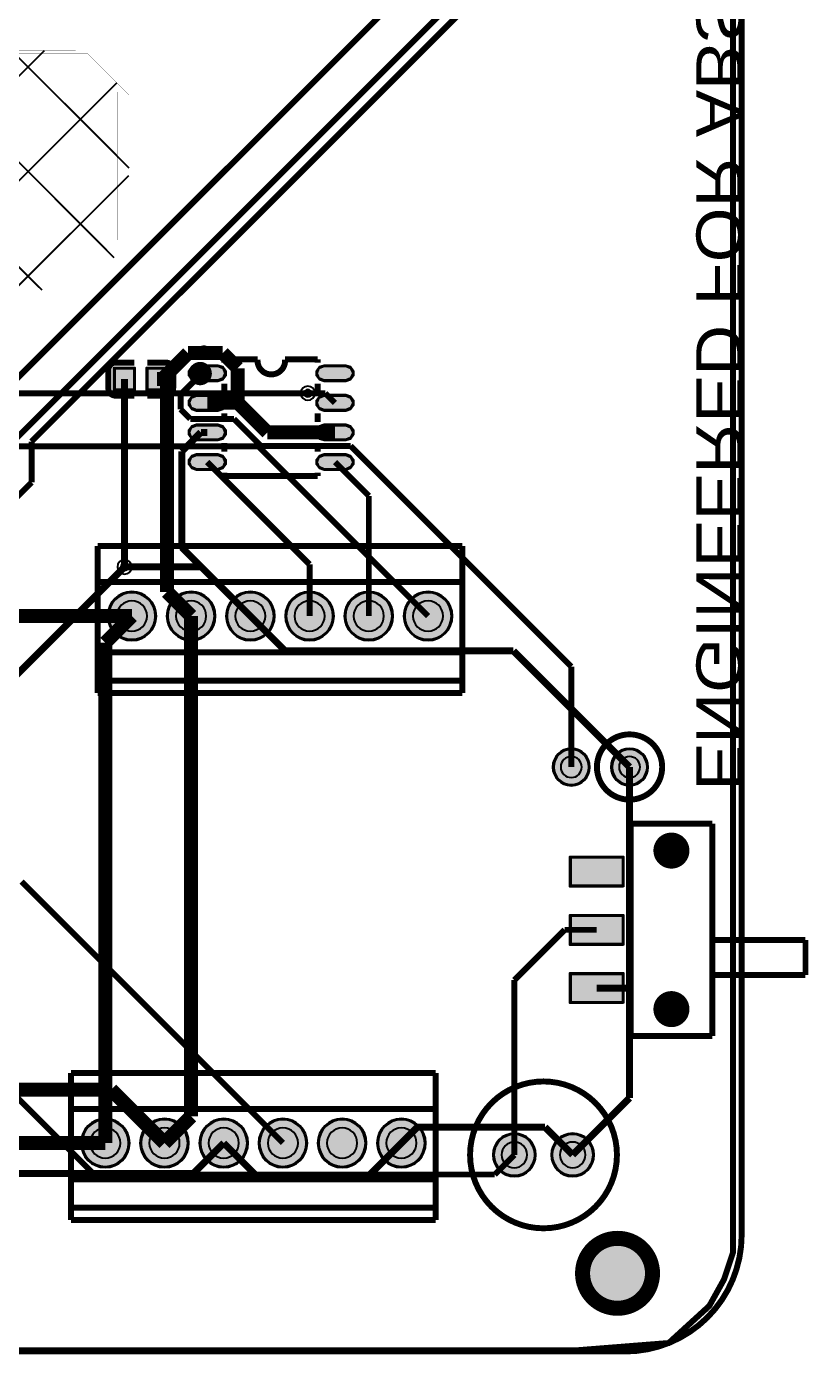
# Model space of a CAD drawing. Header units: millimetres. Extents: x 0 to 83, y -102 to 0.
# Drawn here: x 49.3 to 82.9, y -100.1 to -43.2 of the extents above; entities that cross this region are included whole.
import ezdxf
from ezdxf.enums import TextEntityAlignment as Align

# ---------------------------------------------------------------- set-up
doc = ezdxf.new("R2010")
doc.units = ezdxf.units.MM
doc.header["$MEASUREMENT"] = 0
for name, color, linetype, true_color in [('Board-Outline-Layer', 7, 'Continuous', 0xff00ff), ('Bottom-Layer', 7, 'Continuous', 0x0000ff), ('Bottom-Paste-Mask-Layer', 7, 'Continuous', 0x800000), ('Bottom-Silkscreen-Layer', 7, 'Continuous', 0x66cc33), ('Bottom-Solder-Mask-Layer', 7, 'Continuous', 0xaa00ff), ('Document-Layer', 7, 'Continuous', 0x6464ff), ('Hole-Layer', 7, 'Continuous', 0x222222), ('Multi-Layer', 7, 'Continuous', 0xc0c0c0), ('Top-Layer', 7, 'Continuous', 0xff0000), ('Top-Paste-Mask-Layer', 7, 'Continuous', 0x808080), ('Top-Silkscreen-Layer', 7, 'Continuous', 0xffcc00), ('Top-Solder-Mask-Layer', 7, 'Continuous', 0x800080)]:
    doc.layers.add(name, color=color, linetype=linetype, true_color=true_color)
doc.styles.get("Standard").update_dxf_attribs({"font": 'arial.ttf'})
pattern_1 = [(45, (0, 0), (-2.24506, 2.24506), []), (135, (0, 0), (-2.24506, -2.24506), [])]

msp = doc.modelspace()

# ---------------------------------------------------------------- hatches: boundary and pattern name
at = {"layer": 'Bottom-Layer'}
h = msp.add_hatch(dxfattribs=at)
h.set_pattern_fill('ANSI37', color=256, style=0)
h.set_pattern_definition(pattern_1)
h.paths.add_polyline_path([(22.733, -44.196), (51.435, -44.196), (53.213, -45.974), (53.213, -52.324), (51.181, -54.356), (24.511, -54.356), (22.733, -52.578)])
for points in [[(52.848, -68.453, 1), (54.848, -68.453, 1)], [(55.388, -68.453, 1), (57.388, -68.453, 1)], [(57.928, -68.453, 1), (59.928, -68.453, 1)], [(60.468, -68.453, 1), (62.468, -68.453, 1)], [(63.008, -68.453, 1), (65.008, -68.453, 1)], [(65.548, -68.453, 1), (67.548, -68.453, 1)], [(71.941, -74.93, 1), (73.441, -74.93, 1)], [(74.441, -74.93, 1), (75.941, -74.93, 1)], [(51.705, -91.059, 1), (53.705, -91.059, 1)], [(54.245, -91.059, 1), (56.245, -91.059, 1)], [(56.785, -91.059, 1), (58.785, -91.059, 1)], [(59.325, -91.059, 1), (61.325, -91.059, 1)], [(61.865, -91.059, 1), (63.865, -91.059, 1)], [(64.405, -91.059, 1), (66.405, -91.059, 1)], [(69.376, -91.567, 1), (71.126, -91.567, 1)], [(71.876, -91.567, 1), (73.626, -91.567, 1)]]:
    msp.add_hatch(color=256, dxfattribs=at).paths.add_polyline_path(points)
at = {"layer": 'Bottom-Paste-Mask-Layer'}
for points in [[(52.848, -68.453, 1), (54.848, -68.453, 1)], [(55.388, -68.453, 1), (57.388, -68.453, 1)], [(57.928, -68.453, 1), (59.928, -68.453, 1)], [(60.468, -68.453, 1), (62.468, -68.453, 1)], [(63.008, -68.453, 1), (65.008, -68.453, 1)], [(65.548, -68.453, 1), (67.548, -68.453, 1)], [(71.941, -74.93, 1), (73.441, -74.93, 1)], [(74.441, -74.93, 1), (75.941, -74.93, 1)], [(51.705, -91.059, 1), (53.705, -91.059, 1)], [(54.245, -91.059, 1), (56.245, -91.059, 1)], [(56.785, -91.059, 1), (58.785, -91.059, 1)], [(59.325, -91.059, 1), (61.325, -91.059, 1)], [(61.865, -91.059, 1), (63.865, -91.059, 1)], [(64.405, -91.059, 1), (66.405, -91.059, 1)], [(69.376, -91.567, 1), (71.126, -91.567, 1)], [(71.876, -91.567, 1), (73.626, -91.567, 1)]]:
    msp.add_hatch(color=256, dxfattribs=at).paths.add_polyline_path(points)
at = {"layer": 'Bottom-Solder-Mask-Layer'}
for points in [[(52.797, -68.453, 1), (54.899, -68.453, 1)], [(55.337, -68.453, 1), (57.439, -68.453, 1)], [(57.877, -68.453, 1), (59.979, -68.453, 1)], [(60.417, -68.453, 1), (62.519, -68.453, 1)], [(62.957, -68.453, 1), (65.059, -68.453, 1)], [(65.497, -68.453, 1), (67.599, -68.453, 1)], [(71.891, -74.93, 1), (73.492, -74.93, 1)], [(74.39, -74.93, 1), (75.992, -74.93, 1)], [(51.654, -91.059, 1), (53.756, -91.059, 1)], [(54.194, -91.059, 1), (56.296, -91.059, 1)], [(56.734, -91.059, 1), (58.836, -91.059, 1)], [(59.274, -91.059, 1), (61.376, -91.059, 1)], [(61.814, -91.059, 1), (63.916, -91.059, 1)], [(64.354, -91.059, 1), (66.456, -91.059, 1)], [(69.326, -91.567, 1), (71.176, -91.567, 1)], [(71.826, -91.567, 1), (73.676, -91.567, 1)]]:
    msp.add_hatch(color=256, dxfattribs=at).paths.add_polyline_path(points)
at = {"layer": 'Hole-Layer'}
for points in [[(53.198, -68.453, 1), (54.498, -68.453, 1)], [(55.738, -68.453, 1), (57.038, -68.453, 1)], [(58.278, -68.453, 1), (59.578, -68.453, 1)], [(60.818, -68.453, 1), (62.118, -68.453, 1)], [(63.358, -68.453, 1), (64.658, -68.453, 1)], [(65.898, -68.453, 1), (67.198, -68.453, 1)], [(72.241, -74.93, 1), (73.141, -74.93, 1)], [(74.741, -74.93, 1), (75.641, -74.93, 1)], [(52.055, -91.059, 1), (53.355, -91.059, 1)], [(54.595, -91.059, 1), (55.895, -91.059, 1)], [(57.135, -91.059, 1), (58.435, -91.059, 1)], [(59.675, -91.059, 1), (60.975, -91.059, 1)], [(62.215, -91.059, 1), (63.515, -91.059, 1)], [(64.755, -91.059, 1), (66.055, -91.059, 1)], [(69.701, -91.567, 1), (70.801, -91.567, 1)], [(72.201, -91.567, 1), (73.301, -91.567, 1)]]:
    msp.add_hatch(color=256, dxfattribs=at).paths.add_polyline_path(points)
at = {"layer": 'Multi-Layer'}
for points in [[(52.848, -68.453, 1), (54.848, -68.453, 1)], [(52.848, -68.453, 1), (54.848, -68.453, 1)], [(52.848, -68.453, 1), (54.848, -68.453, 1)], [(55.388, -68.453, 1), (57.388, -68.453, 1)], [(55.388, -68.453, 1), (57.388, -68.453, 1)], [(55.388, -68.453, 1), (57.388, -68.453, 1)], [(57.928, -68.453, 1), (59.928, -68.453, 1)], [(57.928, -68.453, 1), (59.928, -68.453, 1)], [(57.928, -68.453, 1), (59.928, -68.453, 1)], [(60.468, -68.453, 1), (62.468, -68.453, 1)], [(60.468, -68.453, 1), (62.468, -68.453, 1)], [(60.468, -68.453, 1), (62.468, -68.453, 1)], [(63.008, -68.453, 1), (65.008, -68.453, 1)], [(63.008, -68.453, 1), (65.008, -68.453, 1)], [(63.008, -68.453, 1), (65.008, -68.453, 1)], [(65.548, -68.453, 1), (67.548, -68.453, 1)], [(65.548, -68.453, 1), (67.548, -68.453, 1)], [(65.548, -68.453, 1), (67.548, -68.453, 1)], [(71.941, -74.93, 1), (73.441, -74.93, 1)], [(71.941, -74.93, 1), (73.441, -74.93, 1)], [(71.941, -74.93, 1), (73.441, -74.93, 1)], [(74.441, -74.93, 1), (75.941, -74.93, 1)], [(74.441, -74.93, 1), (75.941, -74.93, 1)], [(74.441, -74.93, 1), (75.941, -74.93, 1)], [(76.538, -78.515, 1), (77.438, -78.515, 1)], [(76.538, -78.515, 1), (77.438, -78.515, 1)], [(76.538, -85.315, 1), (77.438, -85.315, 1)], [(76.538, -85.315, 1), (77.438, -85.315, 1)], [(51.705, -91.059, 1), (53.705, -91.059, 1)], [(51.705, -91.059, 1), (53.705, -91.059, 1)], [(51.705, -91.059, 1), (53.705, -91.059, 1)], [(54.245, -91.059, 1), (56.245, -91.059, 1)], [(54.245, -91.059, 1), (56.245, -91.059, 1)], [(54.245, -91.059, 1), (56.245, -91.059, 1)], [(56.785, -91.059, 1), (58.785, -91.059, 1)], [(56.785, -91.059, 1), (58.785, -91.059, 1)], [(56.785, -91.059, 1), (58.785, -91.059, 1)], [(59.325, -91.059, 1), (61.325, -91.059, 1)], [(59.325, -91.059, 1), (61.325, -91.059, 1)], [(59.325, -91.059, 1), (61.325, -91.059, 1)], [(61.865, -91.059, 1), (63.865, -91.059, 1)], [(61.865, -91.059, 1), (63.865, -91.059, 1)], [(61.865, -91.059, 1), (63.865, -91.059, 1)], [(64.405, -91.059, 1), (66.405, -91.059, 1)], [(64.405, -91.059, 1), (66.405, -91.059, 1)], [(64.405, -91.059, 1), (66.405, -91.059, 1)], [(69.376, -91.567, 1), (71.126, -91.567, 1)], [(69.376, -91.567, 1), (71.126, -91.567, 1)], [(69.376, -91.567, 1), (71.126, -91.567, 1)], [(71.876, -91.567, 1), (73.626, -91.567, 1)], [(71.876, -91.567, 1), (73.626, -91.567, 1)], [(71.876, -91.567, 1), (73.626, -91.567, 1)], [(73.176, -96.647, 1), (76.176, -96.647, 1)]]:
    msp.add_hatch(color=256, dxfattribs=at).paths.add_polyline_path(points)
at = {"layer": 'Top-Layer'}
h = msp.add_hatch(dxfattribs=at)
h.set_pattern_fill('ANSI37', color=256, style=0)
h.set_pattern_definition(pattern_1)
h.paths.add_polyline_path([(23.241, -44.323), (51.943, -44.323), (53.721, -46.101), (53.721, -52.451), (51.689, -54.483), (25.019, -54.483), (23.241, -52.705)])
for points in [[(53.129, -58.743), (53.129, -57.843), (53.929, -57.843), (53.929, -58.743)], [(54.529, -58.743), (54.529, -57.843), (55.329, -57.843), (55.329, -58.743)], [(57.537, -57.739), (57.749, -57.827), (57.837, -58.039), (57.749, -58.251), (57.537, -58.339), (56.617, -58.339), (56.405, -58.251), (56.317, -58.039), (56.405, -57.827), (56.617, -57.739)], [(63.017, -57.739), (63.229, -57.827), (63.317, -58.039), (63.229, -58.251), (63.017, -58.339), (62.097, -58.339), (61.885, -58.251), (61.797, -58.039), (61.885, -57.827), (62.097, -57.739)], [(57.537, -59.009), (57.749, -59.097), (57.837, -59.309), (57.749, -59.521), (57.537, -59.609), (56.617, -59.609), (56.405, -59.521), (56.317, -59.309), (56.405, -59.097), (56.617, -59.009)], [(63.017, -59.009), (63.229, -59.097), (63.317, -59.309), (63.229, -59.521), (63.017, -59.609), (62.097, -59.609), (61.885, -59.521), (61.797, -59.309), (61.885, -59.097), (62.097, -59.009)], [(57.537, -60.279), (57.749, -60.367), (57.837, -60.579), (57.749, -60.791), (57.537, -60.879), (56.617, -60.879), (56.405, -60.791), (56.317, -60.579), (56.405, -60.367), (56.617, -60.279)], [(63.017, -60.279), (63.229, -60.367), (63.317, -60.579), (63.229, -60.791), (63.017, -60.879), (62.097, -60.879), (61.885, -60.791), (61.797, -60.579), (61.885, -60.367), (62.097, -60.279)], [(57.537, -61.549), (57.749, -61.637), (57.837, -61.849), (57.749, -62.061), (57.537, -62.149), (56.617, -62.149), (56.405, -62.061), (56.317, -61.849), (56.405, -61.637), (56.617, -61.549)], [(63.017, -61.549), (63.229, -61.637), (63.317, -61.849), (63.229, -62.061), (63.017, -62.149), (62.097, -62.149), (61.885, -62.061), (61.797, -61.849), (61.885, -61.637), (62.097, -61.549)], [(52.848, -68.453, 1), (54.848, -68.453, 1)], [(55.388, -68.453, 1), (57.388, -68.453, 1)], [(57.928, -68.453, 1), (59.928, -68.453, 1)], [(60.468, -68.453, 1), (62.468, -68.453, 1)], [(63.008, -68.453, 1), (65.008, -68.453, 1)], [(65.548, -68.453, 1), (67.548, -68.453, 1)], [(71.941, -74.93, 1), (73.441, -74.93, 1)], [(74.441, -74.93, 1), (75.941, -74.93, 1)], [(74.887, -80.015), (72.687, -80.015), (72.687, -78.815), (74.887, -78.815)], [(74.887, -82.515), (72.687, -82.515), (72.687, -81.315), (74.887, -81.315)], [(74.887, -85.015), (72.687, -85.015), (72.687, -83.815), (74.887, -83.815)], [(51.705, -91.059, 1), (53.705, -91.059, 1)], [(54.245, -91.059, 1), (56.245, -91.059, 1)], [(56.785, -91.059, 1), (58.785, -91.059, 1)], [(59.325, -91.059, 1), (61.325, -91.059, 1)], [(61.865, -91.059, 1), (63.865, -91.059, 1)], [(64.405, -91.059, 1), (66.405, -91.059, 1)], [(69.376, -91.567, 1), (71.126, -91.567, 1)], [(71.876, -91.567, 1), (73.626, -91.567, 1)]]:
    msp.add_hatch(color=256, dxfattribs=at).paths.add_polyline_path(points)
at = {"layer": 'Top-Paste-Mask-Layer'}
for points in [[(53.129, -58.743), (53.129, -57.843), (53.929, -57.843), (53.929, -58.743)], [(54.529, -58.743), (54.529, -57.843), (55.329, -57.843), (55.329, -58.743)], [(57.537, -57.739), (57.749, -57.827), (57.837, -58.039), (57.749, -58.251), (57.537, -58.339), (56.617, -58.339), (56.405, -58.251), (56.317, -58.039), (56.405, -57.827), (56.617, -57.739)], [(63.017, -57.739), (63.229, -57.827), (63.317, -58.039), (63.229, -58.251), (63.017, -58.339), (62.097, -58.339), (61.885, -58.251), (61.797, -58.039), (61.885, -57.827), (62.097, -57.739)], [(57.537, -59.009), (57.749, -59.097), (57.837, -59.309), (57.749, -59.521), (57.537, -59.609), (56.617, -59.609), (56.405, -59.521), (56.317, -59.309), (56.405, -59.097), (56.617, -59.009)], [(63.017, -59.009), (63.229, -59.097), (63.317, -59.309), (63.229, -59.521), (63.017, -59.609), (62.097, -59.609), (61.885, -59.521), (61.797, -59.309), (61.885, -59.097), (62.097, -59.009)], [(57.537, -60.279), (57.749, -60.367), (57.837, -60.579), (57.749, -60.791), (57.537, -60.879), (56.617, -60.879), (56.405, -60.791), (56.317, -60.579), (56.405, -60.367), (56.617, -60.279)], [(63.017, -60.279), (63.229, -60.367), (63.317, -60.579), (63.229, -60.791), (63.017, -60.879), (62.097, -60.879), (61.885, -60.791), (61.797, -60.579), (61.885, -60.367), (62.097, -60.279)], [(57.537, -61.549), (57.749, -61.637), (57.837, -61.849), (57.749, -62.061), (57.537, -62.149), (56.617, -62.149), (56.405, -62.061), (56.317, -61.849), (56.405, -61.637), (56.617, -61.549)], [(63.017, -61.549), (63.229, -61.637), (63.317, -61.849), (63.229, -62.061), (63.017, -62.149), (62.097, -62.149), (61.885, -62.061), (61.797, -61.849), (61.885, -61.637), (62.097, -61.549)], [(52.848, -68.453, 1), (54.848, -68.453, 1)], [(55.388, -68.453, 1), (57.388, -68.453, 1)], [(57.928, -68.453, 1), (59.928, -68.453, 1)], [(60.468, -68.453, 1), (62.468, -68.453, 1)], [(63.008, -68.453, 1), (65.008, -68.453, 1)], [(65.548, -68.453, 1), (67.548, -68.453, 1)], [(71.941, -74.93, 1), (73.441, -74.93, 1)], [(74.441, -74.93, 1), (75.941, -74.93, 1)], [(74.887, -80.015), (72.687, -80.015), (72.687, -78.815), (74.887, -78.815)], [(74.887, -82.515), (72.687, -82.515), (72.687, -81.315), (74.887, -81.315)], [(74.887, -85.015), (72.687, -85.015), (72.687, -83.815), (74.887, -83.815)], [(51.705, -91.059, 1), (53.705, -91.059, 1)], [(54.245, -91.059, 1), (56.245, -91.059, 1)], [(56.785, -91.059, 1), (58.785, -91.059, 1)], [(59.325, -91.059, 1), (61.325, -91.059, 1)], [(61.865, -91.059, 1), (63.865, -91.059, 1)], [(64.405, -91.059, 1), (66.405, -91.059, 1)], [(69.376, -91.567, 1), (71.126, -91.567, 1)], [(71.876, -91.567, 1), (73.626, -91.567, 1)]]:
    msp.add_hatch(color=256, dxfattribs=at).paths.add_polyline_path(points)
at = {"layer": 'Top-Solder-Mask-Layer'}
for points in [[(53.078, -58.794), (53.078, -57.792), (53.98, -57.792), (53.98, -58.794)], [(54.478, -58.794), (54.478, -57.792), (55.38, -57.792), (55.38, -58.794)], [(57.537, -57.688), (57.743, -57.755), (57.871, -57.931), (57.871, -58.148), (57.743, -58.323), (57.537, -58.39), (56.617, -58.39), (56.411, -58.323), (56.284, -58.148), (56.284, -57.931), (56.411, -57.755), (56.617, -57.688)], [(63.017, -57.688), (63.223, -57.755), (63.351, -57.931), (63.351, -58.148), (63.223, -58.323), (63.017, -58.39), (62.097, -58.39), (61.891, -58.323), (61.763, -58.148), (61.763, -57.931), (61.891, -57.755), (62.097, -57.688)], [(57.537, -58.958), (57.743, -59.025), (57.871, -59.201), (57.871, -59.418), (57.743, -59.593), (57.537, -59.66), (56.617, -59.66), (56.411, -59.593), (56.284, -59.418), (56.284, -59.201), (56.411, -59.025), (56.617, -58.958)], [(63.017, -58.958), (63.223, -59.025), (63.351, -59.201), (63.351, -59.418), (63.223, -59.593), (63.017, -59.66), (62.097, -59.66), (61.891, -59.593), (61.763, -59.418), (61.763, -59.201), (61.891, -59.025), (62.097, -58.958)], [(57.537, -60.228), (57.743, -60.295), (57.871, -60.471), (57.871, -60.688), (57.743, -60.863), (57.537, -60.93), (56.617, -60.93), (56.411, -60.863), (56.284, -60.688), (56.284, -60.471), (56.411, -60.295), (56.617, -60.228)], [(63.017, -60.228), (63.223, -60.295), (63.351, -60.471), (63.351, -60.688), (63.223, -60.863), (63.017, -60.93), (62.097, -60.93), (61.891, -60.863), (61.763, -60.688), (61.763, -60.471), (61.891, -60.295), (62.097, -60.228)], [(57.537, -61.498), (57.743, -61.565), (57.871, -61.741), (57.871, -61.958), (57.743, -62.133), (57.537, -62.2), (56.617, -62.2), (56.411, -62.133), (56.284, -61.958), (56.284, -61.741), (56.411, -61.565), (56.617, -61.498)], [(63.017, -61.498), (63.223, -61.565), (63.351, -61.741), (63.351, -61.958), (63.223, -62.133), (63.017, -62.2), (62.097, -62.2), (61.891, -62.133), (61.763, -61.958), (61.763, -61.741), (61.891, -61.565), (62.097, -61.498)], [(52.797, -68.453, 1), (54.899, -68.453, 1)], [(55.337, -68.453, 1), (57.439, -68.453, 1)], [(57.877, -68.453, 1), (59.979, -68.453, 1)], [(60.417, -68.453, 1), (62.519, -68.453, 1)], [(62.957, -68.453, 1), (65.059, -68.453, 1)], [(65.497, -68.453, 1), (67.599, -68.453, 1)], [(71.891, -74.93, 1), (73.492, -74.93, 1)], [(74.39, -74.93, 1), (75.992, -74.93, 1)], [(74.938, -80.066), (72.636, -80.066), (72.636, -78.764), (74.938, -78.764)], [(74.938, -82.566), (72.636, -82.566), (72.636, -81.264), (74.938, -81.264)], [(74.938, -85.066), (72.636, -85.066), (72.636, -83.764), (74.938, -83.764)], [(51.654, -91.059, 1), (53.756, -91.059, 1)], [(54.194, -91.059, 1), (56.296, -91.059, 1)], [(56.734, -91.059, 1), (58.836, -91.059, 1)], [(59.274, -91.059, 1), (61.376, -91.059, 1)], [(61.814, -91.059, 1), (63.916, -91.059, 1)], [(64.354, -91.059, 1), (66.456, -91.059, 1)], [(69.326, -91.567, 1), (71.176, -91.567, 1)], [(71.826, -91.567, 1), (73.676, -91.567, 1)]]:
    msp.add_hatch(color=256, dxfattribs=at).paths.add_polyline_path(points)

# ---------------------------------------------------------------- linework, layer by layer
at = {"layer": 'Board-Outline-Layer', "const_width": 0.254}
msp.add_lwpolyline([(4.572, -0.254), (74.537, -0.254), (76.563, -0.508), (78.002, -1.001), (79.629, -3.919), (79.629, -95.758), (79.248, -96.901), (78.613, -98.044), (76.87, -99.637), (72.926, -99.949), (11.049, -99.949), (3.937, -99.822), (3.429, -99.441), (1.778, -98.679), (0.072, -95.846), (0.346, -3.173), (2.413, -1.016)], close=True, dxfattribs=at)
for points in [[(80, -5), (80, -95)], [(75, -100), (5, -100)]]:
    msp.add_lwpolyline(points, dxfattribs=at)
msp.add_lwpolyline([(80, -95, -0.414), (75, -100)], format="xyb", dxfattribs=at)
at = {"layer": 'Bottom-Layer', "const_width": 0.00508}
msp.add_lwpolyline([(22.733, -44.196), (51.435, -44.196), (53.213, -45.974), (53.213, -52.324), (51.181, -54.356), (24.511, -54.356), (22.733, -52.578)], close=True, dxfattribs=at)
at = {"layer": 'Bottom-Layer'}
for points, const_width in [([(61.393, -58.897), (31.26, -58.897)], 0.254), ([(59.265, -61.17), (30.067, -61.17)], 0.254), ([(66.548, -68.453), (59.265, -61.17)], 0.254), ([(53.529, -66.35), (56.825, -66.35)], 0.3), ([(56.825, -66.35), (58.928, -68.453)], 0.3), ([(53.848, -68.453), (6.065, -68.453)], 0.6), ([(60.428, -69.953), (58.928, -68.453)], 0.3), ([(70.214, -69.953), (60.428, -69.953)], 0.3), ([(75.191, -74.93), (70.214, -69.953)], 0.3), ([(60.325, -91.059), (49.116, -79.85)], 0.254), ([(27.144, -88.773), (52.959, -88.773)], 0.6), ([(52.959, -88.773), (55.245, -91.059)], 0.6), ([(66.082, -90.383), (65.405, -91.059)], 0.3), ([(71.566, -90.383), (66.082, -90.383)], 0.3), ([(72.751, -91.567), (71.566, -90.383)], 0.3), ([(52.705, -91.059), (29.091, -91.059)], 0.6), ([(56.481, -92.363), (57.785, -91.059)], 0.3), ([(59.207, -92.481), (57.785, -91.059)], 0.3), ([(65.405, -91.059), (63.984, -92.481)], 0.3), ([(27.973, -92.363), (56.481, -92.363)], 0.3), ([(63.984, -92.481), (59.207, -92.481)], 0.3)]:
    msp.add_lwpolyline(points, dxfattribs=dict(at, const_width=const_width))
for points in [[(52.848, -68.453, 1), (54.848, -68.453, 1)], [(55.388, -68.453, 1), (57.388, -68.453, 1)], [(57.928, -68.453, 1), (59.928, -68.453, 1)], [(60.468, -68.453, 1), (62.468, -68.453, 1)], [(63.008, -68.453, 1), (65.008, -68.453, 1)], [(65.548, -68.453, 1), (67.548, -68.453, 1)], [(51.705, -91.059, 1), (53.705, -91.059, 1)], [(54.245, -91.059, 1), (56.245, -91.059, 1)], [(56.785, -91.059, 1), (58.785, -91.059, 1)], [(59.325, -91.059, 1), (61.325, -91.059, 1)], [(61.865, -91.059, 1), (63.865, -91.059, 1)], [(64.405, -91.059, 1), (66.405, -91.059, 1)], [(69.376, -91.567, 1), (71.126, -91.567, 1)], [(71.876, -91.567, 1), (73.626, -91.567, 1)]]:
    msp.add_lwpolyline(points, format="xyb", close=True, dxfattribs=at)
for points in [[(71.941, -74.93, 1), (73.441, -74.93), (73.441, -74.93, 1), (71.941, -74.93)], [(74.441, -74.93, 1), (75.941, -74.93), (75.941, -74.93, 1), (74.441, -74.93)]]:
    msp.add_lwpolyline(points, format="xyb", dxfattribs=at)
at = {"layer": 'Bottom-Paste-Mask-Layer'}
for points in [[(52.848, -68.453, 1), (54.848, -68.453, 1)], [(55.388, -68.453, 1), (57.388, -68.453, 1)], [(57.928, -68.453, 1), (59.928, -68.453, 1)], [(60.468, -68.453, 1), (62.468, -68.453, 1)], [(63.008, -68.453, 1), (65.008, -68.453, 1)], [(65.548, -68.453, 1), (67.548, -68.453, 1)], [(51.705, -91.059, 1), (53.705, -91.059, 1)], [(54.245, -91.059, 1), (56.245, -91.059, 1)], [(56.785, -91.059, 1), (58.785, -91.059, 1)], [(59.325, -91.059, 1), (61.325, -91.059, 1)], [(61.865, -91.059, 1), (63.865, -91.059, 1)], [(64.405, -91.059, 1), (66.405, -91.059, 1)], [(69.376, -91.567, 1), (71.126, -91.567, 1)], [(71.876, -91.567, 1), (73.626, -91.567, 1)]]:
    msp.add_lwpolyline(points, format="xyb", close=True, dxfattribs=at)
for points in [[(71.941, -74.93, 1), (73.441, -74.93), (73.441, -74.93, 1), (71.941, -74.93)], [(74.441, -74.93, 1), (75.941, -74.93), (75.941, -74.93, 1), (74.441, -74.93)]]:
    msp.add_lwpolyline(points, format="xyb", dxfattribs=at)
at = {"layer": 'Bottom-Solder-Mask-Layer'}
for points in [[(52.797, -68.453, 1), (54.899, -68.453, 1)], [(55.337, -68.453, 1), (57.439, -68.453, 1)], [(57.877, -68.453, 1), (59.979, -68.453, 1)], [(60.417, -68.453, 1), (62.519, -68.453, 1)], [(62.957, -68.453, 1), (65.059, -68.453, 1)], [(65.497, -68.453, 1), (67.599, -68.453, 1)], [(71.891, -74.93, 1), (73.492, -74.93, 1)], [(74.39, -74.93, 1), (75.992, -74.93, 1)], [(51.654, -91.059, 1), (53.756, -91.059, 1)], [(54.194, -91.059, 1), (56.296, -91.059, 1)], [(56.734, -91.059, 1), (58.836, -91.059, 1)], [(59.274, -91.059, 1), (61.376, -91.059, 1)], [(61.814, -91.059, 1), (63.916, -91.059, 1)], [(64.354, -91.059, 1), (66.456, -91.059, 1)]]:
    msp.add_lwpolyline(points, format="xyb", close=True, dxfattribs=at)
for points in [[(69.326, -91.567, 1), (71.176, -91.567), (71.176, -91.567, 1), (69.326, -91.567)], [(71.826, -91.567, 1), (73.676, -91.567), (73.676, -91.567, 1), (71.826, -91.567)]]:
    msp.add_lwpolyline(points, format="xyb", dxfattribs=at)
at = {"layer": 'Document-Layer'}
for points, const_width in [([(56.527, -58.054, 1), (57.027, -58.054, 1)], 0.5), ([(56.527, -58.054, 1), (57.027, -58.054, 1)], 0.5), ([(76.812, -78.515, 1), (77.162, -78.515, 1)], 0.35), ([(76.812, -78.515, 1), (77.162, -78.515, 1)], 0.35), ([(76.812, -85.315, 1), (77.162, -85.315, 1)], 0.35), ([(76.812, -85.315, 1), (77.162, -85.315, 1)], 0.35)]:
    msp.add_lwpolyline(points, format="xyb", close=True, dxfattribs=dict(at, const_width=const_width))
at = {"layer": 'Hole-Layer'}
for points in [[(61.24, -58.897, 1), (61.545, -58.897, 1)], [(53.377, -66.35, 1), (53.682, -66.35, 1)], [(53.198, -68.453, 1), (54.498, -68.453, 1)], [(55.738, -68.453, 1), (57.038, -68.453, 1)], [(58.278, -68.453, 1), (59.578, -68.453, 1)], [(60.818, -68.453, 1), (62.118, -68.453, 1)], [(63.358, -68.453, 1), (64.658, -68.453, 1)], [(65.898, -68.453, 1), (67.198, -68.453, 1)], [(72.241, -74.93, 1), (73.141, -74.93, 1)], [(74.741, -74.93, 1), (75.641, -74.93, 1)], [(52.055, -91.059, 1), (53.355, -91.059, 1)], [(54.595, -91.059, 1), (55.895, -91.059, 1)], [(57.135, -91.059, 1), (58.435, -91.059, 1)], [(59.675, -91.059, 1), (60.975, -91.059, 1)], [(62.215, -91.059, 1), (63.515, -91.059, 1)], [(64.755, -91.059, 1), (66.055, -91.059, 1)]]:
    msp.add_lwpolyline(points, format="xyb", close=True, dxfattribs=at)
for points in [[(69.701, -91.567, 1), (70.801, -91.567), (70.801, -91.567, 1), (69.701, -91.567)], [(72.201, -91.567, 1), (73.301, -91.567), (73.301, -91.567, 1), (72.201, -91.567)]]:
    msp.add_lwpolyline(points, format="xyb", dxfattribs=at)
at = {"layer": 'Multi-Layer'}
for points in [[(61.088, -58.897, 1), (61.698, -58.897), (61.698, -58.897, 1), (61.088, -58.897)], [(53.224, -66.35, 1), (53.834, -66.35), (53.834, -66.35, 1), (53.224, -66.35)], [(71.941, -74.93, 1), (73.441, -74.93), (73.441, -74.93, 1), (71.941, -74.93)], [(71.941, -74.93, 1), (73.441, -74.93), (73.441, -74.93, 1), (71.941, -74.93)], [(71.941, -74.93, 1), (73.441, -74.93), (73.441, -74.93, 1), (71.941, -74.93)], [(74.441, -74.93, 1), (75.941, -74.93), (75.941, -74.93, 1), (74.441, -74.93)], [(74.441, -74.93, 1), (75.941, -74.93), (75.941, -74.93, 1), (74.441, -74.93)], [(74.441, -74.93, 1), (75.941, -74.93), (75.941, -74.93, 1), (74.441, -74.93)]]:
    msp.add_lwpolyline(points, format="xyb", dxfattribs=at)
for points in [[(52.848, -68.453, 1), (54.848, -68.453, 1)], [(52.848, -68.453, 1), (54.848, -68.453, 1)], [(52.848, -68.453, 1), (54.848, -68.453, 1)], [(55.388, -68.453, 1), (57.388, -68.453, 1)], [(55.388, -68.453, 1), (57.388, -68.453, 1)], [(55.388, -68.453, 1), (57.388, -68.453, 1)], [(57.928, -68.453, 1), (59.928, -68.453, 1)], [(57.928, -68.453, 1), (59.928, -68.453, 1)], [(57.928, -68.453, 1), (59.928, -68.453, 1)], [(60.468, -68.453, 1), (62.468, -68.453, 1)], [(60.468, -68.453, 1), (62.468, -68.453, 1)], [(60.468, -68.453, 1), (62.468, -68.453, 1)], [(63.008, -68.453, 1), (65.008, -68.453, 1)], [(63.008, -68.453, 1), (65.008, -68.453, 1)], [(63.008, -68.453, 1), (65.008, -68.453, 1)], [(65.548, -68.453, 1), (67.548, -68.453, 1)], [(65.548, -68.453, 1), (67.548, -68.453, 1)], [(65.548, -68.453, 1), (67.548, -68.453, 1)], [(51.705, -91.059, 1), (53.705, -91.059, 1)], [(51.705, -91.059, 1), (53.705, -91.059, 1)], [(51.705, -91.059, 1), (53.705, -91.059, 1)], [(54.245, -91.059, 1), (56.245, -91.059, 1)], [(54.245, -91.059, 1), (56.245, -91.059, 1)], [(54.245, -91.059, 1), (56.245, -91.059, 1)], [(56.785, -91.059, 1), (58.785, -91.059, 1)], [(56.785, -91.059, 1), (58.785, -91.059, 1)], [(56.785, -91.059, 1), (58.785, -91.059, 1)], [(59.325, -91.059, 1), (61.325, -91.059, 1)], [(59.325, -91.059, 1), (61.325, -91.059, 1)], [(59.325, -91.059, 1), (61.325, -91.059, 1)], [(61.865, -91.059, 1), (63.865, -91.059, 1)], [(61.865, -91.059, 1), (63.865, -91.059, 1)], [(61.865, -91.059, 1), (63.865, -91.059, 1)], [(64.405, -91.059, 1), (66.405, -91.059, 1)], [(64.405, -91.059, 1), (66.405, -91.059, 1)], [(64.405, -91.059, 1), (66.405, -91.059, 1)], [(69.376, -91.567, 1), (71.126, -91.567, 1)], [(69.376, -91.567, 1), (71.126, -91.567, 1)], [(69.376, -91.567, 1), (71.126, -91.567, 1)], [(71.876, -91.567, 1), (73.626, -91.567, 1)], [(71.876, -91.567, 1), (73.626, -91.567, 1)], [(71.876, -91.567, 1), (73.626, -91.567, 1)]]:
    msp.add_lwpolyline(points, format="xyb", close=True, dxfattribs=at)
at = {"layer": 'Multi-Layer', "const_width": 0.645}
for points in [[(76.538, -78.515, 1), (77.438, -78.515, 1)], [(76.538, -78.515, 1), (77.438, -78.515, 1)], [(76.538, -85.315, 1), (77.438, -85.315, 1)], [(76.538, -85.315, 1), (77.438, -85.315, 1)], [(73.176, -96.647, 1), (76.176, -96.647, 1)]]:
    msp.add_lwpolyline(points, format="xyb", close=True, dxfattribs=at)
at = {"layer": 'Top-Layer'}
for points, const_width in [([(49.543, -60.972), (77.413, -33.101)], 0.254), ([(47.381, -59.804), (73.222, -33.963)], 0.254), ([(47.381, -62.344), (75.635, -34.09)], 0.254), ([(55.142, -58.293), (56.258, -57.178)], 0.6), ([(56.258, -57.178), (57.742, -57.178)], 0.6), ([(57.742, -57.178), (58.388, -57.823)], 0.6), ([(58.388, -57.823), (58.388, -59.309)], 0.6), ([(54.929, -58.293), (55.142, -58.293)], 0.6), ([(55.142, -58.293), (55.355, -58.293)], 0.6), ([(55.355, -67.42), (55.355, -58.293)], 0.6), ([(55.936, -58.954), (56.851, -58.039)], 0.254), ([(56.851, -58.039), (57.077, -58.039)], 0.254), ([(53.529, -66.35), (53.529, -58.293)], 0.3), ([(55.936, -59.586), (55.936, -58.954)], 0.254), ([(58.388, -59.309), (57.077, -59.309)], 0.6), ([(59.658, -60.579), (58.388, -59.309)], 0.6), ([(61.393, -58.897), (62.145, -58.897)], 0.254), ([(62.145, -58.897), (62.557, -59.309)], 0.254), ([(56.348, -59.998), (55.936, -59.586)], 0.254), ([(58.22, -59.998), (56.348, -59.998)], 0.254), ([(59.382, -61.16), (58.22, -59.998)], 0.254), ([(62.557, -60.579), (59.658, -60.579)], 0.6), ([(49.543, -62.722), (49.543, -60.972)], 0.254), ([(56.804, -60.579), (55.988, -61.396)], 0.3), ([(57.077, -60.579), (56.804, -60.579)], 0.3), ([(55.988, -61.396), (55.988, -65.513)], 0.3), ([(63.226, -61.16), (59.382, -61.16)], 0.254), ([(72.691, -70.626), (63.226, -61.16)], 0.254), ([(57.077, -61.849), (61.468, -66.24)], 0.254), ([(62.557, -61.849), (64.008, -63.3)], 0.254), ([(47.381, -64.884), (49.543, -62.722)], 0.254), ([(64.008, -63.3), (64.008, -68.453)], 0.254), ([(55.988, -65.513), (58.928, -68.453)], 0.3), ([(47.398, -72.481), (53.529, -66.35)], 0.3), ([(61.468, -66.24), (61.468, -68.453)], 0.254), ([(56.388, -68.453), (55.355, -67.42)], 0.6), ([(52.705, -69.596), (53.848, -68.453)], 0.6), ([(56.388, -89.916), (56.388, -68.453)], 0.6), ([(52.705, -91.059), (52.705, -69.596)], 0.6), ([(72.691, -74.93), (72.691, -70.626)], 0.254), ([(75.191, -74.93), (75.191, -84.413)], 0.3), ([(72.408, -81.915), (70.251, -84.072)], 0.254), ([(73.787, -81.915), (72.408, -81.915)], 0.254), ([(70.251, -84.072), (70.251, -91.567)], 0.254), ([(73.787, -84.415), (75.189, -84.415)], 0.3), ([(75.191, -84.413), (75.189, -84.415)], 0.3), ([(75.189, -84.415), (75.189, -89.129)], 0.3), ([(52.231, -92.409), (48.118, -88.296)], 0.254), ([(75.189, -89.129), (72.751, -91.567)], 0.3), ([(55.245, -91.059), (56.388, -89.916)], 0.6), ([(70.251, -91.567), (69.409, -92.409)], 0.254), ([(69.409, -92.409), (52.231, -92.409)], 0.254)]:
    msp.add_lwpolyline(points, dxfattribs=dict(at, const_width=const_width))
at = {"layer": 'Top-Layer', "const_width": 0.00508}
msp.add_lwpolyline([(23.241, -44.323), (51.943, -44.323), (53.721, -46.101), (53.721, -52.451), (51.689, -54.483), (25.019, -54.483), (23.241, -52.705)], close=True, dxfattribs=at)
at = {"layer": 'Top-Layer'}
for points in [[(53.129, -58.743), (53.129, -57.843), (53.929, -57.843), (53.929, -58.743)], [(54.529, -58.743), (54.529, -57.843), (55.329, -57.843), (55.329, -58.743)], [(57.537, -57.739), (57.749, -57.827), (57.837, -58.039), (57.749, -58.251), (57.537, -58.339), (56.617, -58.339), (56.405, -58.251), (56.317, -58.039), (56.405, -57.827), (56.617, -57.739)], [(63.017, -57.739), (63.229, -57.827), (63.317, -58.039), (63.229, -58.251), (63.017, -58.339), (62.097, -58.339), (61.885, -58.251), (61.797, -58.039), (61.885, -57.827), (62.097, -57.739)], [(57.537, -59.009), (57.749, -59.097), (57.837, -59.309), (57.749, -59.521), (57.537, -59.609), (56.617, -59.609), (56.405, -59.521), (56.317, -59.309), (56.405, -59.097), (56.617, -59.009)], [(63.017, -59.009), (63.229, -59.097), (63.317, -59.309), (63.229, -59.521), (63.017, -59.609), (62.097, -59.609), (61.885, -59.521), (61.797, -59.309), (61.885, -59.097), (62.097, -59.009)], [(57.537, -60.279), (57.749, -60.367), (57.837, -60.579), (57.749, -60.791), (57.537, -60.879), (56.617, -60.879), (56.405, -60.791), (56.317, -60.579), (56.405, -60.367), (56.617, -60.279)], [(63.017, -60.279), (63.229, -60.367), (63.317, -60.579), (63.229, -60.791), (63.017, -60.879), (62.097, -60.879), (61.885, -60.791), (61.797, -60.579), (61.885, -60.367), (62.097, -60.279)], [(57.537, -61.549), (57.749, -61.637), (57.837, -61.849), (57.749, -62.061), (57.537, -62.149), (56.617, -62.149), (56.405, -62.061), (56.317, -61.849), (56.405, -61.637), (56.617, -61.549)], [(63.017, -61.549), (63.229, -61.637), (63.317, -61.849), (63.229, -62.061), (63.017, -62.149), (62.097, -62.149), (61.885, -62.061), (61.797, -61.849), (61.885, -61.637), (62.097, -61.549)], [(74.887, -80.015), (72.687, -80.015), (72.687, -78.815), (74.887, -78.815)], [(74.887, -82.515), (72.687, -82.515), (72.687, -81.315), (74.887, -81.315)], [(74.887, -85.015), (72.687, -85.015), (72.687, -83.815), (74.887, -83.815)]]:
    msp.add_lwpolyline(points, close=True, dxfattribs=at)
for points in [[(52.848, -68.453, 1), (54.848, -68.453, 1)], [(55.388, -68.453, 1), (57.388, -68.453, 1)], [(57.928, -68.453, 1), (59.928, -68.453, 1)], [(60.468, -68.453, 1), (62.468, -68.453, 1)], [(63.008, -68.453, 1), (65.008, -68.453, 1)], [(65.548, -68.453, 1), (67.548, -68.453, 1)], [(51.705, -91.059, 1), (53.705, -91.059, 1)], [(54.245, -91.059, 1), (56.245, -91.059, 1)], [(56.785, -91.059, 1), (58.785, -91.059, 1)], [(59.325, -91.059, 1), (61.325, -91.059, 1)], [(61.865, -91.059, 1), (63.865, -91.059, 1)], [(64.405, -91.059, 1), (66.405, -91.059, 1)], [(69.376, -91.567, 1), (71.126, -91.567, 1)], [(71.876, -91.567, 1), (73.626, -91.567, 1)]]:
    msp.add_lwpolyline(points, format="xyb", close=True, dxfattribs=at)
for points in [[(71.941, -74.93, 1), (73.441, -74.93), (73.441, -74.93, 1), (71.941, -74.93)], [(74.441, -74.93, 1), (75.941, -74.93), (75.941, -74.93, 1), (74.441, -74.93)]]:
    msp.add_lwpolyline(points, format="xyb", dxfattribs=at)
at = {"layer": 'Top-Paste-Mask-Layer'}
for points in [[(53.129, -58.743), (53.129, -57.843), (53.929, -57.843), (53.929, -58.743)], [(54.529, -58.743), (54.529, -57.843), (55.329, -57.843), (55.329, -58.743)], [(57.537, -57.739), (57.749, -57.827), (57.837, -58.039), (57.749, -58.251), (57.537, -58.339), (56.617, -58.339), (56.405, -58.251), (56.317, -58.039), (56.405, -57.827), (56.617, -57.739)], [(63.017, -57.739), (63.229, -57.827), (63.317, -58.039), (63.229, -58.251), (63.017, -58.339), (62.097, -58.339), (61.885, -58.251), (61.797, -58.039), (61.885, -57.827), (62.097, -57.739)], [(57.537, -59.009), (57.749, -59.097), (57.837, -59.309), (57.749, -59.521), (57.537, -59.609), (56.617, -59.609), (56.405, -59.521), (56.317, -59.309), (56.405, -59.097), (56.617, -59.009)], [(63.017, -59.009), (63.229, -59.097), (63.317, -59.309), (63.229, -59.521), (63.017, -59.609), (62.097, -59.609), (61.885, -59.521), (61.797, -59.309), (61.885, -59.097), (62.097, -59.009)], [(57.537, -60.279), (57.749, -60.367), (57.837, -60.579), (57.749, -60.791), (57.537, -60.879), (56.617, -60.879), (56.405, -60.791), (56.317, -60.579), (56.405, -60.367), (56.617, -60.279)], [(63.017, -60.279), (63.229, -60.367), (63.317, -60.579), (63.229, -60.791), (63.017, -60.879), (62.097, -60.879), (61.885, -60.791), (61.797, -60.579), (61.885, -60.367), (62.097, -60.279)], [(57.537, -61.549), (57.749, -61.637), (57.837, -61.849), (57.749, -62.061), (57.537, -62.149), (56.617, -62.149), (56.405, -62.061), (56.317, -61.849), (56.405, -61.637), (56.617, -61.549)], [(63.017, -61.549), (63.229, -61.637), (63.317, -61.849), (63.229, -62.061), (63.017, -62.149), (62.097, -62.149), (61.885, -62.061), (61.797, -61.849), (61.885, -61.637), (62.097, -61.549)], [(74.887, -80.015), (72.687, -80.015), (72.687, -78.815), (74.887, -78.815)], [(74.887, -82.515), (72.687, -82.515), (72.687, -81.315), (74.887, -81.315)], [(74.887, -85.015), (72.687, -85.015), (72.687, -83.815), (74.887, -83.815)]]:
    msp.add_lwpolyline(points, close=True, dxfattribs=at)
for points in [[(52.848, -68.453, 1), (54.848, -68.453, 1)], [(55.388, -68.453, 1), (57.388, -68.453, 1)], [(57.928, -68.453, 1), (59.928, -68.453, 1)], [(60.468, -68.453, 1), (62.468, -68.453, 1)], [(63.008, -68.453, 1), (65.008, -68.453, 1)], [(65.548, -68.453, 1), (67.548, -68.453, 1)], [(51.705, -91.059, 1), (53.705, -91.059, 1)], [(54.245, -91.059, 1), (56.245, -91.059, 1)], [(56.785, -91.059, 1), (58.785, -91.059, 1)], [(59.325, -91.059, 1), (61.325, -91.059, 1)], [(61.865, -91.059, 1), (63.865, -91.059, 1)], [(64.405, -91.059, 1), (66.405, -91.059, 1)], [(69.376, -91.567, 1), (71.126, -91.567, 1)], [(71.876, -91.567, 1), (73.626, -91.567, 1)]]:
    msp.add_lwpolyline(points, format="xyb", close=True, dxfattribs=at)
for points in [[(71.941, -74.93, 1), (73.441, -74.93), (73.441, -74.93, 1), (71.941, -74.93)], [(74.441, -74.93, 1), (75.941, -74.93), (75.941, -74.93, 1), (74.441, -74.93)]]:
    msp.add_lwpolyline(points, format="xyb", dxfattribs=at)
at = {"layer": 'Top-Silkscreen-Layer'}
for points, const_width in [([(56.787, -57.144, 1), (57.087, -57.144, 1)], 0.3), ([(56.787, -57.144, 1), (57.087, -57.144, 1)], 0.3), ([(73.791, -74.93, 1), (76.591, -74.93, 1)], 0.254), ([(73.791, -74.93, 1), (76.591, -74.93, 1)], 0.254)]:
    msp.add_lwpolyline(points, format="xyb", close=True, dxfattribs=dict(at, const_width=const_width))
at = {"layer": 'Top-Silkscreen-Layer', "const_width": 0.254}
for points in [[(52.839, -57.893, -0.414), (53.149, -57.583)], [(52.839, -57.893, -0.414), (53.149, -57.583)], [(55.309, -57.583, -0.414), (55.619, -57.893)], [(55.309, -57.583, -0.414), (55.619, -57.893)], [(60.417, -57.454, -1.079), (59.237, -57.454)], [(60.417, -57.454, -1.079), (59.237, -57.454)], [(53.149, -59.003, -0.414), (52.839, -58.693)], [(53.149, -59.003, -0.414), (52.839, -58.693)], [(55.619, -58.693, -0.414), (55.309, -59.003)], [(55.619, -58.693, -0.414), (55.309, -59.003)], [(68.351, -91.567, 1), (74.651, -91.567), (74.651, -91.567, 1), (68.351, -91.567)], [(68.351, -91.567, -1), (74.651, -91.567)], [(68.351, -91.567, -1), (74.651, -91.567)], [(68.351, -91.567, 1), (74.651, -91.567), (74.651, -91.567, 1), (68.351, -91.567)], [(74.651, -91.567, -1), (68.351, -91.567)], [(74.651, -91.567, -1), (68.351, -91.567)]]:
    msp.add_lwpolyline(points, format="xyb", dxfattribs=at)
for points in [[(53.949, -57.583), (53.149, -57.583)], [(53.949, -57.583), (53.149, -57.583)], [(54.509, -57.583), (55.309, -57.583)], [(54.509, -57.583), (55.309, -57.583)], [(57.817, -57.444), (57.817, -57.588)], [(59.237, -57.444), (57.817, -57.444)], [(57.817, -57.444), (57.817, -57.588)], [(59.237, -57.444), (57.817, -57.444)], [(61.817, -57.444), (60.417, -57.444)], [(61.817, -57.444), (60.417, -57.444)], [(61.817, -57.444), (61.817, -57.588)], [(61.817, -57.444), (61.817, -57.588)], [(52.839, -58.693), (52.839, -57.893)], [(52.839, -58.693), (52.839, -57.893)], [(55.619, -57.893), (55.619, -58.693)], [(55.619, -57.893), (55.619, -58.693)], [(57.817, -58.49), (57.817, -58.858)], [(57.817, -58.49), (57.817, -58.858)], [(61.817, -58.49), (61.817, -58.858)], [(61.817, -58.49), (61.817, -58.858)], [(53.949, -59.003), (53.149, -59.003)], [(53.949, -59.003), (53.149, -59.003)], [(54.509, -59.003), (55.309, -59.003)], [(54.509, -59.003), (55.309, -59.003)], [(57.817, -59.76), (57.817, -60.128)], [(57.817, -59.76), (57.817, -60.128)], [(61.817, -59.76), (61.817, -60.128)], [(61.817, -59.76), (61.817, -60.128)], [(57.817, -61.03), (57.817, -61.398)], [(57.817, -61.03), (57.817, -61.398)], [(61.817, -61.03), (61.817, -61.398)], [(61.817, -61.03), (61.817, -61.398)], [(57.817, -62.3), (57.817, -62.444)], [(57.817, -62.3), (57.817, -62.444)], [(61.817, -62.444), (57.817, -62.444)], [(61.817, -62.444), (57.817, -62.444)], [(61.817, -62.3), (61.817, -62.444)], [(61.817, -62.3), (61.817, -62.444)], [(52.378, -65.453), (68.018, -65.453)], [(52.378, -65.453), (52.378, -71.753)], [(52.378, -65.453), (68.018, -65.453)], [(52.378, -65.453), (52.378, -71.753)], [(68.018, -65.453), (68.018, -71.753)], [(68.018, -65.453), (68.018, -71.753)], [(52.378, -66.995), (68.018, -66.995)], [(52.378, -66.995), (68.018, -66.995)], [(52.378, -70.015), (68.018, -70.015)], [(52.378, -70.015), (68.018, -70.015)], [(52.378, -71.223), (68.018, -71.223)], [(52.378, -71.223), (68.018, -71.223)], [(52.378, -71.753), (68.018, -71.753)], [(52.378, -71.753), (68.018, -71.753)], [(75.237, -86.465), (75.237, -77.365)], [(78.737, -77.365), (75.237, -77.365)], [(75.237, -86.465), (75.237, -77.365)], [(78.737, -77.365), (75.237, -77.365)], [(78.737, -86.465), (78.737, -77.365)], [(78.737, -86.465), (78.737, -77.365)], [(82.737, -82.346), (78.737, -82.346)], [(82.737, -82.346), (78.737, -82.346)], [(82.737, -83.846), (82.737, -82.346)], [(82.737, -83.846), (82.737, -82.346)], [(78.737, -83.846), (82.737, -83.846)], [(78.737, -83.846), (82.737, -83.846)], [(78.737, -86.465), (75.237, -86.465)], [(78.737, -86.465), (75.237, -86.465)], [(51.235, -88.059), (66.875, -88.059)], [(51.235, -88.059), (51.235, -94.359)], [(51.235, -88.059), (66.875, -88.059)], [(51.235, -88.059), (51.235, -94.359)], [(66.875, -88.059), (66.875, -94.359)], [(66.875, -88.059), (66.875, -94.359)], [(51.235, -89.601), (66.875, -89.601)], [(51.235, -89.601), (66.875, -89.601)], [(51.235, -92.621), (66.875, -92.621)], [(51.235, -92.621), (66.875, -92.621)], [(51.235, -93.829), (66.875, -93.829)], [(51.235, -93.829), (66.875, -93.829)], [(51.235, -94.359), (66.875, -94.359)], [(51.235, -94.359), (66.875, -94.359)]]:
    msp.add_lwpolyline(points, dxfattribs=at)
at = {"layer": 'Top-Solder-Mask-Layer'}
for points in [[(53.078, -58.794), (53.078, -57.792), (53.98, -57.792), (53.98, -58.794)], [(54.478, -58.794), (54.478, -57.792), (55.38, -57.792), (55.38, -58.794)], [(57.537, -57.688), (57.743, -57.755), (57.871, -57.931), (57.871, -58.148), (57.743, -58.323), (57.537, -58.39), (56.617, -58.39), (56.411, -58.323), (56.284, -58.148), (56.284, -57.931), (56.411, -57.755), (56.617, -57.688)], [(63.017, -57.688), (63.223, -57.755), (63.351, -57.931), (63.351, -58.148), (63.223, -58.323), (63.017, -58.39), (62.097, -58.39), (61.891, -58.323), (61.763, -58.148), (61.763, -57.931), (61.891, -57.755), (62.097, -57.688)], [(57.537, -58.958), (57.743, -59.025), (57.871, -59.201), (57.871, -59.418), (57.743, -59.593), (57.537, -59.66), (56.617, -59.66), (56.411, -59.593), (56.284, -59.418), (56.284, -59.201), (56.411, -59.025), (56.617, -58.958)], [(63.017, -58.958), (63.223, -59.025), (63.351, -59.201), (63.351, -59.418), (63.223, -59.593), (63.017, -59.66), (62.097, -59.66), (61.891, -59.593), (61.763, -59.418), (61.763, -59.201), (61.891, -59.025), (62.097, -58.958)], [(57.537, -60.228), (57.743, -60.295), (57.871, -60.471), (57.871, -60.688), (57.743, -60.863), (57.537, -60.93), (56.617, -60.93), (56.411, -60.863), (56.284, -60.688), (56.284, -60.471), (56.411, -60.295), (56.617, -60.228)], [(63.017, -60.228), (63.223, -60.295), (63.351, -60.471), (63.351, -60.688), (63.223, -60.863), (63.017, -60.93), (62.097, -60.93), (61.891, -60.863), (61.763, -60.688), (61.763, -60.471), (61.891, -60.295), (62.097, -60.228)], [(57.537, -61.498), (57.743, -61.565), (57.871, -61.741), (57.871, -61.958), (57.743, -62.133), (57.537, -62.2), (56.617, -62.2), (56.411, -62.133), (56.284, -61.958), (56.284, -61.741), (56.411, -61.565), (56.617, -61.498)], [(63.017, -61.498), (63.223, -61.565), (63.351, -61.741), (63.351, -61.958), (63.223, -62.133), (63.017, -62.2), (62.097, -62.2), (61.891, -62.133), (61.763, -61.958), (61.763, -61.741), (61.891, -61.565), (62.097, -61.498)], [(74.938, -80.066), (72.636, -80.066), (72.636, -78.764), (74.938, -78.764)], [(74.938, -82.566), (72.636, -82.566), (72.636, -81.264), (74.938, -81.264)], [(74.938, -85.066), (72.636, -85.066), (72.636, -83.764), (74.938, -83.764)]]:
    msp.add_lwpolyline(points, close=True, dxfattribs=at)
for points in [[(52.797, -68.453, 1), (54.899, -68.453, 1)], [(55.337, -68.453, 1), (57.439, -68.453, 1)], [(57.877, -68.453, 1), (59.979, -68.453, 1)], [(60.417, -68.453, 1), (62.519, -68.453, 1)], [(62.957, -68.453, 1), (65.059, -68.453, 1)], [(65.497, -68.453, 1), (67.599, -68.453, 1)], [(71.891, -74.93, 1), (73.492, -74.93, 1)], [(74.39, -74.93, 1), (75.992, -74.93, 1)], [(51.654, -91.059, 1), (53.756, -91.059, 1)], [(54.194, -91.059, 1), (56.296, -91.059, 1)], [(56.734, -91.059, 1), (58.836, -91.059, 1)], [(59.274, -91.059, 1), (61.376, -91.059, 1)], [(61.814, -91.059, 1), (63.916, -91.059, 1)], [(64.354, -91.059, 1), (66.456, -91.059, 1)]]:
    msp.add_lwpolyline(points, format="xyb", close=True, dxfattribs=at)
for points in [[(69.326, -91.567, 1), (71.176, -91.567), (71.176, -91.567, 1), (69.326, -91.567)], [(71.826, -91.567, 1), (73.676, -91.567), (73.676, -91.567, 1), (71.826, -91.567)]]:
    msp.add_lwpolyline(points, format="xyb", dxfattribs=at)

# ---------------------------------------------------------------- texts
at = {"layer": 'Bottom-Silkscreen-Layer', "text_generation_flag": 2, "width": 1.1}
msp.add_text('ENGINEERED FOR ABSOLUTE CINEMA PIPELINES', height=1.96658, rotation=-90, dxfattribs=at).set_placement((77.47, -75.946), align=Align.BOTTOM_LEFT)

doc.saveas('drawing.dxf')
